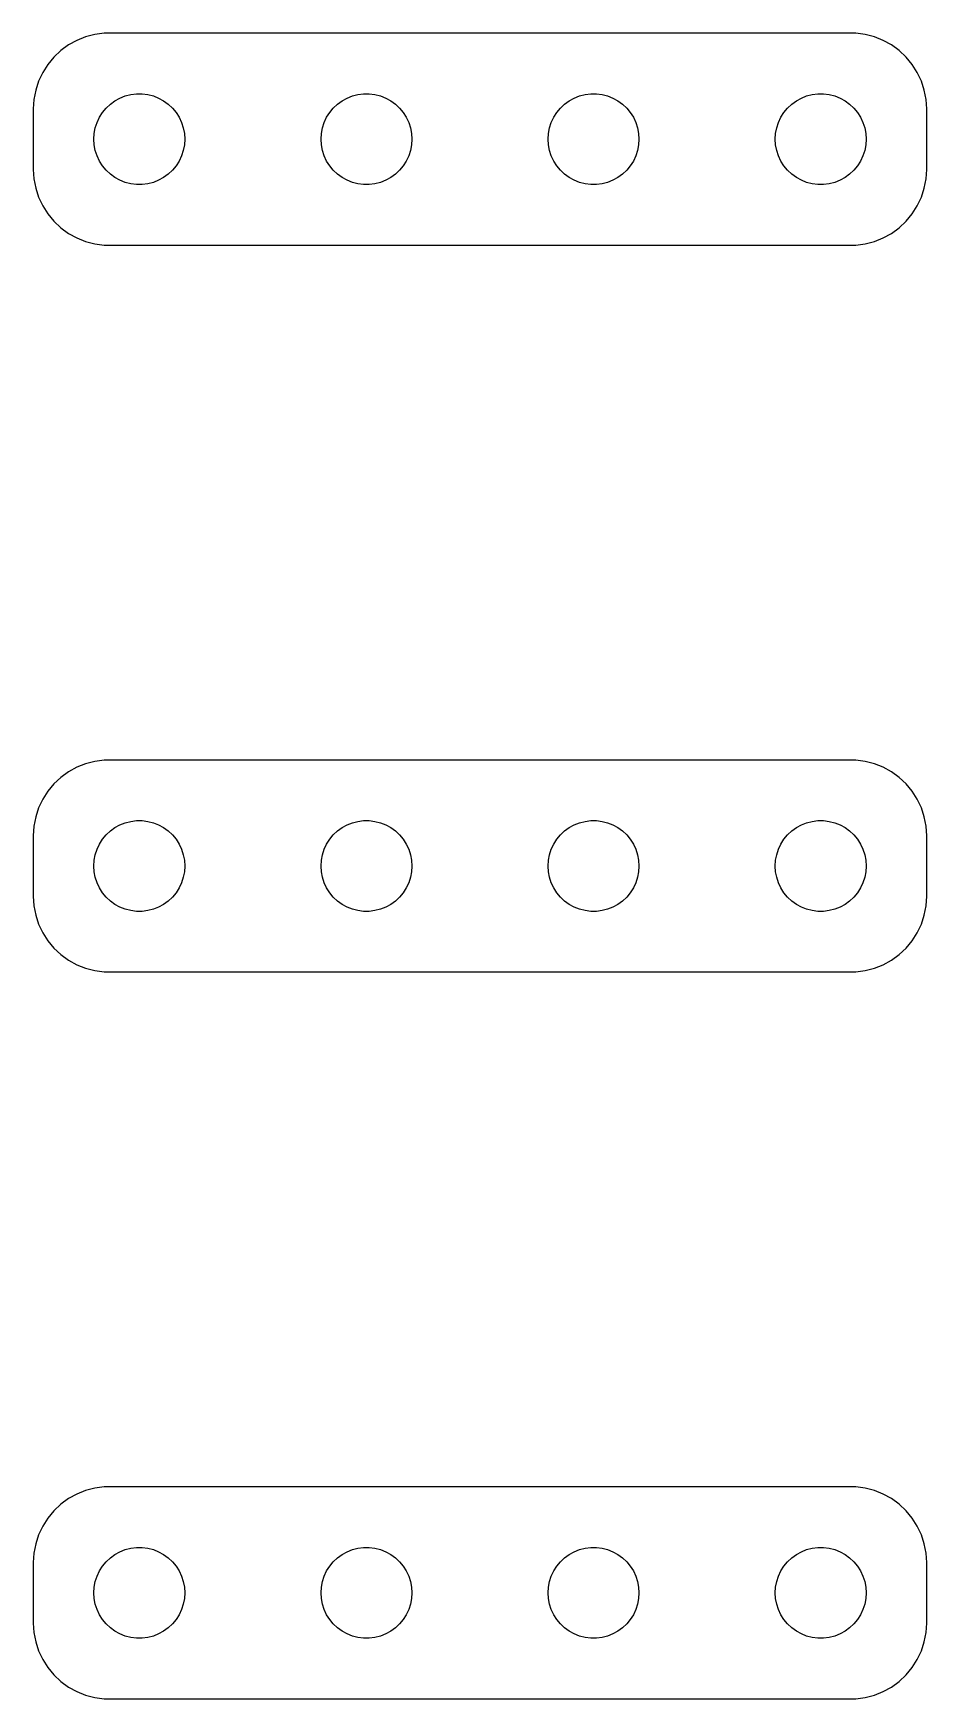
# Model space of a CAD drawing. Header units: metres. Extents: x -14.8 to 14.8, y 44.5 to 99.5.
import ezdxf

# ---------------------------------------------------------------- set-up
doc = ezdxf.new("R2010")
doc.units = ezdxf.units.M

msp = doc.modelspace()

# ---------------------------------------------------------------- linework, layer by layer
for p, q in [((-13.5896, 99.1108), (-13.8436, 98.9263)), ((-13.3144, 99.2621), (-13.5896, 99.1108)), ((-13.0225, 99.3776), (-13.3144, 99.2621)), ((-12.7184, 99.4557), (-13.0225, 99.3776)), ((-12.407, 99.4951), (-12.7184, 99.4557)), ((12.407, 99.4951), (-12.407, 99.4951)), ((12.7184, 99.4557), (12.407, 99.4951)), ((13.0225, 99.3776), (12.7184, 99.4557)), ((13.3144, 99.2621), (13.0225, 99.3776)), ((13.5896, 99.1108), (13.3144, 99.2621)), ((13.8436, 98.9263), (13.5896, 99.1108)), ((-14.2725, 98.4695), (-14.4408, 98.2044)), ((-14.0724, 98.7114), (-14.2725, 98.4695)), ((-13.8436, 98.9263), (-14.0724, 98.7114)), ((14.0724, 98.7114), (13.8436, 98.9263)), ((14.2725, 98.4695), (14.0724, 98.7114)), ((14.4408, 98.2044), (14.2725, 98.4695)), ((-14.5744, 97.9203), (-14.6714, 97.6217)), ((-14.4408, 98.2044), (-14.5744, 97.9203)), ((14.5744, 97.9203), (14.4408, 98.2044)), ((14.6714, 97.6217), (14.5744, 97.9203)), ((-14.6714, 97.6217), (-14.7303, 97.3133)), ((-12.0537, 97.2665), (-11.8887, 97.3572)), ((-11.8887, 97.3572), (-11.7135, 97.4266)), ((-11.7135, 97.4266), (-11.5311, 97.4734)), ((-11.5311, 97.4734), (-11.3442, 97.497)), ((-11.3442, 97.497), (-11.1558, 97.497)), ((-11.1558, 97.497), (-10.9689, 97.4734)), ((-10.9689, 97.4734), (-10.7865, 97.4266)), ((-10.7865, 97.4266), (-10.6113, 97.3572)), ((-10.6113, 97.3572), (-10.4463, 97.2665)), ((-4.55373, 97.2665), (-4.38866, 97.3572)), ((-4.38866, 97.3572), (-4.21352, 97.4266)), ((-4.21352, 97.4266), (-4.03107, 97.4734)), ((-4.03107, 97.4734), (-3.84418, 97.497)), ((-3.84418, 97.497), (-3.65581, 97.497)), ((-3.65581, 97.497), (-3.46892, 97.4734)), ((-3.46892, 97.4734), (-3.28647, 97.4266)), ((-3.28647, 97.4266), (-3.11133, 97.3572)), ((-3.11133, 97.3572), (-2.94626, 97.2665)), ((2.94626, 97.2665), (3.11133, 97.3572)), ((3.11133, 97.3572), (3.28647, 97.4266)), ((3.28647, 97.4266), (3.46892, 97.4734)), ((3.46892, 97.4734), (3.65581, 97.497)), ((3.65581, 97.497), (3.84418, 97.497)), ((3.84418, 97.497), (4.03107, 97.4734)), ((4.03107, 97.4734), (4.21352, 97.4266)), ((4.21352, 97.4266), (4.38866, 97.3572)), ((4.38866, 97.3572), (4.55373, 97.2665)), ((10.4463, 97.2665), (10.6113, 97.3572)), ((10.6113, 97.3572), (10.7865, 97.4266)), ((10.7865, 97.4266), (10.9689, 97.4734)), ((10.9689, 97.4734), (11.1558, 97.497)), ((11.1558, 97.497), (11.3442, 97.497)), ((11.3442, 97.497), (11.5311, 97.4734)), ((11.5311, 97.4734), (11.7135, 97.4266)), ((11.7135, 97.4266), (11.8887, 97.3572)), ((11.8887, 97.3572), (12.0537, 97.2665)), ((14.7303, 97.3133), (14.6714, 97.6217)), ((-14.7303, 97.3133), (-14.75, 97)), ((-14.75, 97), (-14.75, 95)), ((-12.5645, 96.7226), (-12.4635, 96.8817)), ((-12.4635, 96.8817), (-12.3434, 97.0268)), ((-12.3434, 97.0268), (-12.2061, 97.1558)), ((-12.2061, 97.1558), (-12.0537, 97.2665)), ((-10.4463, 97.2665), (-10.2939, 97.1558)), ((-10.2939, 97.1558), (-10.1565, 97.0268)), ((-10.1565, 97.0268), (-10.0365, 96.8817)), ((-10.0365, 96.8817), (-9.93553, 96.7226)), ((-5.06445, 96.7226), (-4.96352, 96.8817)), ((-4.96352, 96.8817), (-4.84344, 97.0268)), ((-4.84344, 97.0268), (-4.70613, 97.1558)), ((-4.70613, 97.1558), (-4.55373, 97.2665)), ((-2.94626, 97.2665), (-2.79385, 97.1558)), ((-2.79385, 97.1558), (-2.65654, 97.0268)), ((-2.65654, 97.0268), (-2.53647, 96.8817)), ((-2.53647, 96.8817), (-2.43553, 96.7226)), ((2.43553, 96.7226), (2.53647, 96.8817)), ((2.53647, 96.8817), (2.65654, 97.0268)), ((2.65654, 97.0268), (2.79385, 97.1558)), ((2.79385, 97.1558), (2.94626, 97.2665)), ((4.55373, 97.2665), (4.70613, 97.1558)), ((4.70613, 97.1558), (4.84344, 97.0268)), ((4.84344, 97.0268), (4.96352, 96.8817)), ((4.96352, 96.8817), (5.06445, 96.7226)), ((9.93553, 96.7226), (10.0365, 96.8817)), ((10.0365, 96.8817), (10.1565, 97.0268)), ((10.1565, 97.0268), (10.2939, 97.1558)), ((10.2939, 97.1558), (10.4463, 97.2665)), ((12.0537, 97.2665), (12.2061, 97.1558)), ((12.2061, 97.1558), (12.3434, 97.0268)), ((12.3434, 97.0268), (12.4635, 96.8817)), ((12.4635, 96.8817), (12.5645, 96.7226)), ((14.75, 97), (14.7303, 97.3133)), ((14.75, 95), (14.75, 97)), ((-12.7382, 96.188), (-12.7029, 96.373)), ((-12.7029, 96.373), (-12.6447, 96.5522)), ((-12.6447, 96.5522), (-12.5645, 96.7226)), ((-9.93553, 96.7226), (-9.85533, 96.5522)), ((-9.85533, 96.5522), (-9.79712, 96.373)), ((-9.79712, 96.373), (-9.76183, 96.188)), ((-5.23816, 96.188), (-5.20287, 96.373)), ((-5.20287, 96.373), (-5.14465, 96.5522)), ((-5.14465, 96.5522), (-5.06445, 96.7226)), ((-2.43553, 96.7226), (-2.35533, 96.5522)), ((-2.35533, 96.5522), (-2.29712, 96.373)), ((-2.29712, 96.373), (-2.26183, 96.188)), ((2.26183, 96.188), (2.29712, 96.373)), ((2.29712, 96.373), (2.35533, 96.5522)), ((2.35533, 96.5522), (2.43553, 96.7226)), ((5.06445, 96.7226), (5.14465, 96.5522)), ((5.14465, 96.5522), (5.20287, 96.373)), ((5.20287, 96.373), (5.23816, 96.188)), ((9.76183, 96.188), (9.79712, 96.373)), ((9.79712, 96.373), (9.85533, 96.5522)), ((9.85533, 96.5522), (9.93553, 96.7226)), ((12.5645, 96.7226), (12.6447, 96.5522)), ((12.6447, 96.5522), (12.7029, 96.373)), ((12.7029, 96.373), (12.7382, 96.188)), ((-12.75, 96), (-12.7382, 96.188)), ((-12.7382, 95.812), (-12.75, 96)), ((-12.7029, 95.627), (-12.7382, 95.812)), ((-9.76183, 95.812), (-9.79712, 95.627)), ((-9.76183, 96.188), (-9.75, 96)), ((-9.75, 96), (-9.76183, 95.812)), ((-5.25, 96), (-5.23816, 96.188)), ((-5.23816, 95.812), (-5.25, 96)), ((-5.20287, 95.627), (-5.23816, 95.812)), ((-2.26183, 95.812), (-2.29712, 95.627)), ((-2.26183, 96.188), (-2.25, 96)), ((-2.25, 96), (-2.26183, 95.812)), ((2.25, 96), (2.26183, 96.188)), ((2.26183, 95.812), (2.25, 96)), ((2.29712, 95.627), (2.26183, 95.812)), ((5.23816, 95.812), (5.20287, 95.627)), ((5.23816, 96.188), (5.25, 96)), ((5.25, 96), (5.23816, 95.812)), ((9.75, 96), (9.76183, 96.188)), ((9.76183, 95.812), (9.75, 96)), ((9.79712, 95.627), (9.76183, 95.812)), ((12.7382, 95.812), (12.7029, 95.627)), ((12.7382, 96.188), (12.75, 96)), ((12.75, 96), (12.7382, 95.812)), ((-12.6447, 95.4478), (-12.7029, 95.627)), ((-12.5645, 95.2774), (-12.6447, 95.4478)), ((-12.4635, 95.1183), (-12.5645, 95.2774)), ((-9.93553, 95.2774), (-10.0365, 95.1183)), ((-9.85533, 95.4478), (-9.93553, 95.2774)), ((-9.79712, 95.627), (-9.85533, 95.4478)), ((-5.14465, 95.4478), (-5.20287, 95.627)), ((-5.06445, 95.2774), (-5.14465, 95.4478)), ((-4.96352, 95.1183), (-5.06445, 95.2774)), ((-2.43553, 95.2774), (-2.53647, 95.1183)), ((-2.35533, 95.4478), (-2.43553, 95.2774)), ((-2.29712, 95.627), (-2.35533, 95.4478)), ((2.35533, 95.4478), (2.29712, 95.627)), ((2.43553, 95.2774), (2.35533, 95.4478)), ((2.53647, 95.1183), (2.43553, 95.2774)), ((5.06445, 95.2774), (4.96352, 95.1183)), ((5.14465, 95.4478), (5.06445, 95.2774)), ((5.20287, 95.627), (5.14465, 95.4478)), ((9.85533, 95.4478), (9.79712, 95.627)), ((9.93553, 95.2774), (9.85533, 95.4478)), ((10.0365, 95.1183), (9.93553, 95.2774)), ((12.5645, 95.2774), (12.4635, 95.1183)), ((12.6447, 95.4478), (12.5645, 95.2774)), ((12.7029, 95.627), (12.6447, 95.4478)), ((-14.75, 95), (-14.7303, 94.6867)), ((-14.7303, 94.6867), (-14.6714, 94.3783)), ((-12.3434, 94.9732), (-12.4635, 95.1183)), ((-12.2061, 94.8442), (-12.3434, 94.9732)), ((-12.0537, 94.7335), (-12.2061, 94.8442)), ((-11.8887, 94.6428), (-12.0537, 94.7335)), ((-11.7135, 94.5734), (-11.8887, 94.6428)), ((-10.6113, 94.6428), (-10.7865, 94.5734)), ((-10.4463, 94.7335), (-10.6113, 94.6428)), ((-10.2939, 94.8442), (-10.4463, 94.7335)), ((-10.1565, 94.9732), (-10.2939, 94.8442)), ((-10.0365, 95.1183), (-10.1565, 94.9732)), ((-4.84344, 94.9732), (-4.96352, 95.1183)), ((-4.70613, 94.8442), (-4.84344, 94.9732)), ((-4.55373, 94.7335), (-4.70613, 94.8442)), ((-4.38866, 94.6428), (-4.55373, 94.7335)), ((-4.21352, 94.5734), (-4.38866, 94.6428)), ((-3.11133, 94.6428), (-3.28647, 94.5734)), ((-2.94626, 94.7335), (-3.11133, 94.6428)), ((-2.79385, 94.8442), (-2.94626, 94.7335)), ((-2.65654, 94.9732), (-2.79385, 94.8442)), ((-2.53647, 95.1183), (-2.65654, 94.9732)), ((2.65654, 94.9732), (2.53647, 95.1183)), ((2.79385, 94.8442), (2.65654, 94.9732)), ((2.94626, 94.7335), (2.79385, 94.8442)), ((3.11133, 94.6428), (2.94626, 94.7335)), ((3.28647, 94.5734), (3.11133, 94.6428)), ((4.38866, 94.6428), (4.21352, 94.5734)), ((4.55373, 94.7335), (4.38866, 94.6428)), ((4.70613, 94.8442), (4.55373, 94.7335)), ((4.84344, 94.9732), (4.70613, 94.8442)), ((4.96352, 95.1183), (4.84344, 94.9732)), ((10.1565, 94.9732), (10.0365, 95.1183)), ((10.2939, 94.8442), (10.1565, 94.9732)), ((10.4463, 94.7335), (10.2939, 94.8442)), ((10.6113, 94.6428), (10.4463, 94.7335)), ((10.7865, 94.5734), (10.6113, 94.6428)), ((11.8887, 94.6428), (11.7135, 94.5734)), ((12.0537, 94.7335), (11.8887, 94.6428)), ((12.2061, 94.8442), (12.0537, 94.7335)), ((12.3434, 94.9732), (12.2061, 94.8442)), ((12.4635, 95.1183), (12.3434, 94.9732)), ((14.6714, 94.3783), (14.7303, 94.6867)), ((14.7303, 94.6867), (14.75, 95)), ((-14.6714, 94.3783), (-14.5744, 94.0797)), ((-14.5744, 94.0797), (-14.4408, 93.7956)), ((-11.5311, 94.5266), (-11.7135, 94.5734)), ((-11.3442, 94.503), (-11.5311, 94.5266)), ((-11.1558, 94.503), (-11.3442, 94.503)), ((-10.9689, 94.5266), (-11.1558, 94.503)), ((-10.7865, 94.5734), (-10.9689, 94.5266)), ((-4.03107, 94.5266), (-4.21352, 94.5734)), ((-3.84418, 94.503), (-4.03107, 94.5266)), ((-3.65581, 94.503), (-3.84418, 94.503)), ((-3.46892, 94.5266), (-3.65581, 94.503)), ((-3.28647, 94.5734), (-3.46892, 94.5266)), ((3.46892, 94.5266), (3.28647, 94.5734)), ((3.65581, 94.503), (3.46892, 94.5266)), ((3.84418, 94.503), (3.65581, 94.503)), ((4.03107, 94.5266), (3.84418, 94.503)), ((4.21352, 94.5734), (4.03107, 94.5266)), ((10.9689, 94.5266), (10.7865, 94.5734)), ((11.1558, 94.503), (10.9689, 94.5266)), ((11.3442, 94.503), (11.1558, 94.503)), ((11.5311, 94.5266), (11.3442, 94.503)), ((11.7135, 94.5734), (11.5311, 94.5266)), ((14.4408, 93.7956), (14.5744, 94.0797)), ((14.5744, 94.0797), (14.6714, 94.3783)), ((-14.4408, 93.7956), (-14.2725, 93.5305)), ((-14.2725, 93.5305), (-14.0724, 93.2886)), ((14.0724, 93.2886), (14.2725, 93.5305)), ((14.2725, 93.5305), (14.4408, 93.7956)), ((-14.0724, 93.2886), (-13.8436, 93.0737)), ((-13.8436, 93.0737), (-13.5896, 92.8892)), ((13.5896, 92.8892), (13.8436, 93.0737)), ((13.8436, 93.0737), (14.0724, 93.2886)), ((-13.5896, 92.8892), (-13.3144, 92.7379)), ((-13.3144, 92.7379), (-13.0225, 92.6224)), ((-13.0225, 92.6224), (-12.7184, 92.5443)), ((-12.7184, 92.5443), (-12.407, 92.5049)), ((-12.407, 92.5049), (12.407, 92.5049)), ((12.407, 92.5049), (12.7184, 92.5443)), ((12.7184, 92.5443), (13.0225, 92.6224)), ((13.0225, 92.6224), (13.3144, 92.7379)), ((13.3144, 92.7379), (13.5896, 92.8892)), ((-13.0225, 75.3776), (-13.3144, 75.2621)), ((-12.7184, 75.4557), (-13.0225, 75.3776)), ((-12.407, 75.4951), (-12.7184, 75.4557)), ((12.407, 75.4951), (-12.407, 75.4951)), ((12.7184, 75.4557), (12.407, 75.4951)), ((13.0225, 75.3776), (12.7184, 75.4557)), ((13.3144, 75.2621), (13.0225, 75.3776)), ((-13.8436, 74.9263), (-14.0724, 74.7114)), ((-13.5896, 75.1108), (-13.8436, 74.9263)), ((-13.3144, 75.2621), (-13.5896, 75.1108)), ((13.5896, 75.1108), (13.3144, 75.2621)), ((13.8436, 74.9263), (13.5896, 75.1108)), ((14.0724, 74.7114), (13.8436, 74.9263)), ((-14.2725, 74.4695), (-14.4408, 74.2044)), ((-14.0724, 74.7114), (-14.2725, 74.4695)), ((14.2725, 74.4695), (14.0724, 74.7114)), ((14.4408, 74.2044), (14.2725, 74.4695)), ((-14.5744, 73.9203), (-14.6714, 73.6217)), ((-14.4408, 74.2044), (-14.5744, 73.9203)), ((14.5744, 73.9203), (14.4408, 74.2044)), ((14.6714, 73.6217), (14.5744, 73.9203)), ((-14.7303, 73.3133), (-14.75, 73)), ((-14.6714, 73.6217), (-14.7303, 73.3133)), ((-12.3434, 73.0268), (-12.2061, 73.1558)), ((-12.2061, 73.1558), (-12.0537, 73.2665)), ((-12.0537, 73.2665), (-11.8887, 73.3572)), ((-11.8887, 73.3572), (-11.7135, 73.4266)), ((-11.7135, 73.4266), (-11.5311, 73.4734)), ((-11.5311, 73.4734), (-11.3442, 73.497)), ((-11.3442, 73.497), (-11.1558, 73.497)), ((-11.1558, 73.497), (-10.9689, 73.4734)), ((-10.9689, 73.4734), (-10.7865, 73.4266)), ((-10.7865, 73.4266), (-10.6113, 73.3572)), ((-10.6113, 73.3572), (-10.4463, 73.2665)), ((-10.4463, 73.2665), (-10.2939, 73.1558)), ((-10.2939, 73.1558), (-10.1565, 73.0268)), ((-4.84344, 73.0268), (-4.70613, 73.1558)), ((-4.70613, 73.1558), (-4.55373, 73.2665)), ((-4.55373, 73.2665), (-4.38866, 73.3572)), ((-4.38866, 73.3572), (-4.21352, 73.4266)), ((-4.21352, 73.4266), (-4.03107, 73.4734)), ((-4.03107, 73.4734), (-3.84418, 73.497)), ((-3.84418, 73.497), (-3.65581, 73.497)), ((-3.65581, 73.497), (-3.46892, 73.4734)), ((-3.46892, 73.4734), (-3.28647, 73.4266)), ((-3.28647, 73.4266), (-3.11133, 73.3572)), ((-3.11133, 73.3572), (-2.94626, 73.2665)), ((-2.94626, 73.2665), (-2.79385, 73.1558)), ((-2.79385, 73.1558), (-2.65654, 73.0268)), ((2.65654, 73.0268), (2.79385, 73.1558)), ((2.79385, 73.1558), (2.94626, 73.2665)), ((2.94626, 73.2665), (3.11133, 73.3572)), ((3.11133, 73.3572), (3.28647, 73.4266)), ((3.28647, 73.4266), (3.46892, 73.4734)), ((3.46892, 73.4734), (3.65581, 73.497)), ((3.65581, 73.497), (3.84418, 73.497)), ((3.84418, 73.497), (4.03107, 73.4734)), ((4.03107, 73.4734), (4.21352, 73.4266)), ((4.21352, 73.4266), (4.38866, 73.3572)), ((4.38866, 73.3572), (4.55373, 73.2665)), ((4.55373, 73.2665), (4.70613, 73.1558)), ((4.70613, 73.1558), (4.84344, 73.0268)), ((10.1565, 73.0268), (10.2939, 73.1558)), ((10.2939, 73.1558), (10.4463, 73.2665)), ((10.4463, 73.2665), (10.6113, 73.3572)), ((10.6113, 73.3572), (10.7865, 73.4266)), ((10.7865, 73.4266), (10.9689, 73.4734)), ((10.9689, 73.4734), (11.1558, 73.497)), ((11.1558, 73.497), (11.3442, 73.497)), ((11.3442, 73.497), (11.5311, 73.4734)), ((11.5311, 73.4734), (11.7135, 73.4266)), ((11.7135, 73.4266), (11.8887, 73.3572)), ((11.8887, 73.3572), (12.0537, 73.2665)), ((12.0537, 73.2665), (12.2061, 73.1558)), ((12.2061, 73.1558), (12.3434, 73.0268)), ((14.7303, 73.3133), (14.6714, 73.6217)), ((14.75, 73), (14.7303, 73.3133)), ((-14.75, 73), (-14.75, 71)), ((-12.6447, 72.5522), (-12.5645, 72.7226)), ((-12.5645, 72.7226), (-12.4635, 72.8817)), ((-12.4635, 72.8817), (-12.3434, 73.0268)), ((-10.1565, 73.0268), (-10.0365, 72.8817)), ((-10.0365, 72.8817), (-9.93553, 72.7226)), ((-9.93553, 72.7226), (-9.85533, 72.5522)), ((-5.14465, 72.5522), (-5.06445, 72.7226)), ((-5.06445, 72.7226), (-4.96352, 72.8817)), ((-4.96352, 72.8817), (-4.84344, 73.0268)), ((-2.65654, 73.0268), (-2.53647, 72.8817)), ((-2.53647, 72.8817), (-2.43553, 72.7226)), ((-2.43553, 72.7226), (-2.35533, 72.5522)), ((2.35533, 72.5522), (2.43553, 72.7226)), ((2.43553, 72.7226), (2.53647, 72.8817)), ((2.53647, 72.8817), (2.65654, 73.0268)), ((4.84344, 73.0268), (4.96352, 72.8817)), ((4.96352, 72.8817), (5.06445, 72.7226)), ((5.06445, 72.7226), (5.14465, 72.5522)), ((9.85533, 72.5522), (9.93553, 72.7226)), ((9.93553, 72.7226), (10.0365, 72.8817)), ((10.0365, 72.8817), (10.1565, 73.0268)), ((12.3434, 73.0268), (12.4635, 72.8817)), ((12.4635, 72.8817), (12.5645, 72.7226)), ((12.5645, 72.7226), (12.6447, 72.5522)), ((14.75, 71), (14.75, 73)), ((-12.75, 72), (-12.7382, 72.188)), ((-12.7382, 72.188), (-12.7029, 72.373)), ((-12.7029, 72.373), (-12.6447, 72.5522)), ((-9.85533, 72.5522), (-9.79712, 72.373)), ((-9.79712, 72.373), (-9.76183, 72.188)), ((-9.76183, 72.188), (-9.75, 72)), ((-5.25, 72), (-5.23816, 72.188)), ((-5.23816, 72.188), (-5.20287, 72.373)), ((-5.20287, 72.373), (-5.14465, 72.5522)), ((-2.35533, 72.5522), (-2.29712, 72.373)), ((-2.29712, 72.373), (-2.26183, 72.188)), ((-2.26183, 72.188), (-2.25, 72)), ((2.25, 72), (2.26183, 72.188)), ((2.26183, 72.188), (2.29712, 72.373)), ((2.29712, 72.373), (2.35533, 72.5522)), ((5.14465, 72.5522), (5.20287, 72.373)), ((5.20287, 72.373), (5.23816, 72.188)), ((5.23816, 72.188), (5.25, 72)), ((9.75, 72), (9.76183, 72.188)), ((9.76183, 72.188), (9.79712, 72.373)), ((9.79712, 72.373), (9.85533, 72.5522)), ((12.6447, 72.5522), (12.7029, 72.373)), ((12.7029, 72.373), (12.7382, 72.188)), ((12.7382, 72.188), (12.75, 72)), ((-12.7382, 71.812), (-12.75, 72)), ((-12.7029, 71.627), (-12.7382, 71.812)), ((-12.6447, 71.4478), (-12.7029, 71.627)), ((-9.79712, 71.627), (-9.85533, 71.4478)), ((-9.76183, 71.812), (-9.79712, 71.627)), ((-9.75, 72), (-9.76183, 71.812)), ((-5.23816, 71.812), (-5.25, 72)), ((-5.20287, 71.627), (-5.23816, 71.812)), ((-5.14465, 71.4478), (-5.20287, 71.627)), ((-2.29712, 71.627), (-2.35533, 71.4478)), ((-2.26183, 71.812), (-2.29712, 71.627)), ((-2.25, 72), (-2.26183, 71.812)), ((2.26183, 71.812), (2.25, 72)), ((2.29712, 71.627), (2.26183, 71.812)), ((2.35533, 71.4478), (2.29712, 71.627)), ((5.20287, 71.627), (5.14465, 71.4478)), ((5.23816, 71.812), (5.20287, 71.627)), ((5.25, 72), (5.23816, 71.812)), ((9.76183, 71.812), (9.75, 72)), ((9.79712, 71.627), (9.76183, 71.812)), ((9.85533, 71.4478), (9.79712, 71.627)), ((12.7029, 71.627), (12.6447, 71.4478)), ((12.7382, 71.812), (12.7029, 71.627)), ((12.75, 72), (12.7382, 71.812)), ((-14.75, 71), (-14.7303, 70.6867)), ((-12.5645, 71.2774), (-12.6447, 71.4478)), ((-12.4635, 71.1183), (-12.5645, 71.2774)), ((-12.3434, 70.9732), (-12.4635, 71.1183)), ((-12.2061, 70.8442), (-12.3434, 70.9732)), ((-10.1565, 70.9732), (-10.2939, 70.8442)), ((-10.0365, 71.1183), (-10.1565, 70.9732)), ((-9.93553, 71.2774), (-10.0365, 71.1183)), ((-9.85533, 71.4478), (-9.93553, 71.2774)), ((-5.06445, 71.2774), (-5.14465, 71.4478)), ((-4.96352, 71.1183), (-5.06445, 71.2774)), ((-4.84344, 70.9732), (-4.96352, 71.1183)), ((-4.70613, 70.8442), (-4.84344, 70.9732)), ((-2.65654, 70.9732), (-2.79385, 70.8442)), ((-2.53647, 71.1183), (-2.65654, 70.9732)), ((-2.43553, 71.2774), (-2.53647, 71.1183)), ((-2.35533, 71.4478), (-2.43553, 71.2774)), ((2.43553, 71.2774), (2.35533, 71.4478)), ((2.53647, 71.1183), (2.43553, 71.2774)), ((2.65654, 70.9732), (2.53647, 71.1183)), ((2.79385, 70.8442), (2.65654, 70.9732)), ((4.84344, 70.9732), (4.70613, 70.8442)), ((4.96352, 71.1183), (4.84344, 70.9732)), ((5.06445, 71.2774), (4.96352, 71.1183)), ((5.14465, 71.4478), (5.06445, 71.2774)), ((9.93553, 71.2774), (9.85533, 71.4478)), ((10.0365, 71.1183), (9.93553, 71.2774)), ((10.1565, 70.9732), (10.0365, 71.1183)), ((10.2939, 70.8442), (10.1565, 70.9732)), ((12.3434, 70.9732), (12.2061, 70.8442)), ((12.4635, 71.1183), (12.3434, 70.9732)), ((12.5645, 71.2774), (12.4635, 71.1183)), ((12.6447, 71.4478), (12.5645, 71.2774)), ((14.7303, 70.6867), (14.75, 71)), ((-14.7303, 70.6867), (-14.6714, 70.3783)), ((-12.0537, 70.7335), (-12.2061, 70.8442)), ((-11.8887, 70.6428), (-12.0537, 70.7335)), ((-11.7135, 70.5734), (-11.8887, 70.6428)), ((-11.5311, 70.5266), (-11.7135, 70.5734)), ((-11.3442, 70.503), (-11.5311, 70.5266)), ((-11.1558, 70.503), (-11.3442, 70.503)), ((-10.9689, 70.5266), (-11.1558, 70.503)), ((-10.7865, 70.5734), (-10.9689, 70.5266)), ((-10.6113, 70.6428), (-10.7865, 70.5734)), ((-10.4463, 70.7335), (-10.6113, 70.6428)), ((-10.2939, 70.8442), (-10.4463, 70.7335)), ((-4.55373, 70.7335), (-4.70613, 70.8442)), ((-4.38866, 70.6428), (-4.55373, 70.7335)), ((-4.21352, 70.5734), (-4.38866, 70.6428)), ((-4.03107, 70.5266), (-4.21352, 70.5734)), ((-3.84418, 70.503), (-4.03107, 70.5266)), ((-3.65581, 70.503), (-3.84418, 70.503)), ((-3.46892, 70.5266), (-3.65581, 70.503)), ((-3.28647, 70.5734), (-3.46892, 70.5266)), ((-3.11133, 70.6428), (-3.28647, 70.5734)), ((-2.94626, 70.7335), (-3.11133, 70.6428)), ((-2.79385, 70.8442), (-2.94626, 70.7335)), ((2.94626, 70.7335), (2.79385, 70.8442)), ((3.11133, 70.6428), (2.94626, 70.7335)), ((3.28647, 70.5734), (3.11133, 70.6428)), ((3.46892, 70.5266), (3.28647, 70.5734)), ((3.65581, 70.503), (3.46892, 70.5266)), ((3.84418, 70.503), (3.65581, 70.503)), ((4.03107, 70.5266), (3.84418, 70.503)), ((4.21352, 70.5734), (4.03107, 70.5266)), ((4.38866, 70.6428), (4.21352, 70.5734)), ((4.55373, 70.7335), (4.38866, 70.6428)), ((4.70613, 70.8442), (4.55373, 70.7335)), ((10.4463, 70.7335), (10.2939, 70.8442)), ((10.6113, 70.6428), (10.4463, 70.7335)), ((10.7865, 70.5734), (10.6113, 70.6428)), ((10.9689, 70.5266), (10.7865, 70.5734)), ((11.1558, 70.503), (10.9689, 70.5266)), ((11.3442, 70.503), (11.1558, 70.503)), ((11.5311, 70.5266), (11.3442, 70.503)), ((11.7135, 70.5734), (11.5311, 70.5266)), ((11.8887, 70.6428), (11.7135, 70.5734)), ((12.0537, 70.7335), (11.8887, 70.6428)), ((12.2061, 70.8442), (12.0537, 70.7335)), ((14.6714, 70.3783), (14.7303, 70.6867)), ((-14.6714, 70.3783), (-14.5744, 70.0797)), ((-14.5744, 70.0797), (-14.4408, 69.7956)), ((14.4408, 69.7956), (14.5744, 70.0797)), ((14.5744, 70.0797), (14.6714, 70.3783)), ((-14.4408, 69.7956), (-14.2725, 69.5305)), ((-14.2725, 69.5305), (-14.0724, 69.2886)), ((-14.0724, 69.2886), (-13.8436, 69.0737)), ((13.8436, 69.0737), (14.0724, 69.2886)), ((14.0724, 69.2886), (14.2725, 69.5305)), ((14.2725, 69.5305), (14.4408, 69.7956)), ((-13.8436, 69.0737), (-13.5896, 68.8892)), ((-13.5896, 68.8892), (-13.3144, 68.7379)), ((-13.3144, 68.7379), (-13.0225, 68.6224)), ((13.0225, 68.6224), (13.3144, 68.7379)), ((13.3144, 68.7379), (13.5896, 68.8892)), ((13.5896, 68.8892), (13.8436, 69.0737)), ((-13.0225, 68.6224), (-12.7184, 68.5443)), ((-12.7184, 68.5443), (-12.407, 68.5049)), ((-12.407, 68.5049), (12.407, 68.5049)), ((12.407, 68.5049), (12.7184, 68.5443)), ((12.7184, 68.5443), (13.0225, 68.6224)), ((-13.3144, 51.2621), (-13.5896, 51.1108)), ((-13.0225, 51.3776), (-13.3144, 51.2621)), ((-12.7184, 51.4557), (-13.0225, 51.3776)), ((-12.407, 51.4951), (-12.7184, 51.4557)), ((12.407, 51.4951), (-12.407, 51.4951)), ((12.7184, 51.4557), (12.407, 51.4951)), ((13.0225, 51.3776), (12.7184, 51.4557)), ((13.3144, 51.2621), (13.0225, 51.3776)), ((13.5896, 51.1108), (13.3144, 51.2621)), ((-14.0724, 50.7114), (-14.2725, 50.4695)), ((-13.8436, 50.9263), (-14.0724, 50.7114)), ((-13.5896, 51.1108), (-13.8436, 50.9263)), ((13.8436, 50.9263), (13.5896, 51.1108)), ((14.0724, 50.7114), (13.8436, 50.9263)), ((14.2725, 50.4695), (14.0724, 50.7114)), ((-14.4408, 50.2044), (-14.5744, 49.9203)), ((-14.2725, 50.4695), (-14.4408, 50.2044)), ((14.4408, 50.2044), (14.2725, 50.4695)), ((14.5744, 49.9203), (14.4408, 50.2044)), ((-14.6714, 49.6217), (-14.7303, 49.3133)), ((-14.5744, 49.9203), (-14.6714, 49.6217)), ((-11.5311, 49.4734), (-11.3442, 49.497)), ((-11.3442, 49.497), (-11.1558, 49.497)), ((-11.1558, 49.497), (-10.9689, 49.4734)), ((-4.03107, 49.4734), (-3.84418, 49.497)), ((-3.84418, 49.497), (-3.65581, 49.497)), ((-3.65581, 49.497), (-3.46892, 49.4734)), ((3.46892, 49.4734), (3.65581, 49.497)), ((3.65581, 49.497), (3.84418, 49.497)), ((3.84418, 49.497), (4.03107, 49.4734)), ((10.9689, 49.4734), (11.1558, 49.497)), ((11.1558, 49.497), (11.3442, 49.497)), ((11.3442, 49.497), (11.5311, 49.4734)), ((14.6714, 49.6217), (14.5744, 49.9203)), ((14.7303, 49.3133), (14.6714, 49.6217)), ((-14.7303, 49.3133), (-14.75, 49)), ((-14.75, 49), (-14.75, 47)), ((-12.4635, 48.8817), (-12.3434, 49.0268)), ((-12.3434, 49.0268), (-12.2061, 49.1558)), ((-12.2061, 49.1558), (-12.0537, 49.2665)), ((-12.0537, 49.2665), (-11.8887, 49.3572)), ((-11.8887, 49.3572), (-11.7135, 49.4266)), ((-11.7135, 49.4266), (-11.5311, 49.4734)), ((-10.9689, 49.4734), (-10.7865, 49.4266)), ((-10.7865, 49.4266), (-10.6113, 49.3572)), ((-10.6113, 49.3572), (-10.4463, 49.2665)), ((-10.4463, 49.2665), (-10.2939, 49.1558)), ((-10.2939, 49.1558), (-10.1565, 49.0268)), ((-10.1565, 49.0268), (-10.0365, 48.8817)), ((-4.96352, 48.8817), (-4.84344, 49.0268)), ((-4.84344, 49.0268), (-4.70613, 49.1558)), ((-4.70613, 49.1558), (-4.55373, 49.2665)), ((-4.55373, 49.2665), (-4.38866, 49.3572)), ((-4.38866, 49.3572), (-4.21352, 49.4266)), ((-4.21352, 49.4266), (-4.03107, 49.4734)), ((-3.46892, 49.4734), (-3.28647, 49.4266)), ((-3.28647, 49.4266), (-3.11133, 49.3572)), ((-3.11133, 49.3572), (-2.94626, 49.2665)), ((-2.94626, 49.2665), (-2.79385, 49.1558)), ((-2.79385, 49.1558), (-2.65654, 49.0268)), ((-2.65654, 49.0268), (-2.53647, 48.8817)), ((2.53647, 48.8817), (2.65654, 49.0268)), ((2.65654, 49.0268), (2.79385, 49.1558)), ((2.79385, 49.1558), (2.94626, 49.2665)), ((2.94626, 49.2665), (3.11133, 49.3572)), ((3.11133, 49.3572), (3.28647, 49.4266)), ((3.28647, 49.4266), (3.46892, 49.4734)), ((4.03107, 49.4734), (4.21352, 49.4266)), ((4.21352, 49.4266), (4.38866, 49.3572)), ((4.38866, 49.3572), (4.55373, 49.2665)), ((4.55373, 49.2665), (4.70613, 49.1558)), ((4.70613, 49.1558), (4.84344, 49.0268)), ((4.84344, 49.0268), (4.96352, 48.8817)), ((10.0365, 48.8817), (10.1565, 49.0268)), ((10.1565, 49.0268), (10.2939, 49.1558)), ((10.2939, 49.1558), (10.4463, 49.2665)), ((10.4463, 49.2665), (10.6113, 49.3572)), ((10.6113, 49.3572), (10.7865, 49.4266)), ((10.7865, 49.4266), (10.9689, 49.4734)), ((11.5311, 49.4734), (11.7135, 49.4266)), ((11.7135, 49.4266), (11.8887, 49.3572)), ((11.8887, 49.3572), (12.0537, 49.2665)), ((12.0537, 49.2665), (12.2061, 49.1558)), ((12.2061, 49.1558), (12.3434, 49.0268)), ((12.3434, 49.0268), (12.4635, 48.8817)), ((14.75, 49), (14.7303, 49.3133)), ((14.75, 47), (14.75, 49)), ((-12.7029, 48.373), (-12.6447, 48.5522)), ((-12.6447, 48.5522), (-12.5645, 48.7226)), ((-12.5645, 48.7226), (-12.4635, 48.8817)), ((-10.0365, 48.8817), (-9.93553, 48.7226)), ((-9.93553, 48.7226), (-9.85533, 48.5522)), ((-9.85533, 48.5522), (-9.79712, 48.373)), ((-5.20287, 48.373), (-5.14465, 48.5522)), ((-5.14465, 48.5522), (-5.06445, 48.7226)), ((-5.06445, 48.7226), (-4.96352, 48.8817)), ((-2.53647, 48.8817), (-2.43553, 48.7226)), ((-2.43553, 48.7226), (-2.35533, 48.5522)), ((-2.35533, 48.5522), (-2.29712, 48.373)), ((2.29712, 48.373), (2.35533, 48.5522)), ((2.35533, 48.5522), (2.43553, 48.7226)), ((2.43553, 48.7226), (2.53647, 48.8817)), ((4.96352, 48.8817), (5.06445, 48.7226)), ((5.06445, 48.7226), (5.14465, 48.5522)), ((5.14465, 48.5522), (5.20287, 48.373)), ((9.79712, 48.373), (9.85533, 48.5522)), ((9.85533, 48.5522), (9.93553, 48.7226)), ((9.93553, 48.7226), (10.0365, 48.8817)), ((12.4635, 48.8817), (12.5645, 48.7226)), ((12.5645, 48.7226), (12.6447, 48.5522)), ((12.6447, 48.5522), (12.7029, 48.373)), ((-12.75, 48), (-12.7382, 48.188)), ((-12.7382, 47.812), (-12.75, 48)), ((-12.7382, 48.188), (-12.7029, 48.373)), ((-9.79712, 48.373), (-9.76183, 48.188)), ((-9.76183, 48.188), (-9.75, 48)), ((-9.75, 48), (-9.76183, 47.812)), ((-5.25, 48), (-5.23816, 48.188)), ((-5.23816, 47.812), (-5.25, 48)), ((-5.23816, 48.188), (-5.20287, 48.373)), ((-2.29712, 48.373), (-2.26183, 48.188)), ((-2.26183, 48.188), (-2.25, 48)), ((-2.25, 48), (-2.26183, 47.812)), ((2.25, 48), (2.26183, 48.188)), ((2.26183, 47.812), (2.25, 48)), ((2.26183, 48.188), (2.29712, 48.373)), ((5.20287, 48.373), (5.23816, 48.188)), ((5.23816, 48.188), (5.25, 48)), ((5.25, 48), (5.23816, 47.812)), ((9.75, 48), (9.76183, 48.188)), ((9.76183, 47.812), (9.75, 48)), ((9.76183, 48.188), (9.79712, 48.373)), ((12.7029, 48.373), (12.7382, 48.188)), ((12.7382, 48.188), (12.75, 48)), ((12.75, 48), (12.7382, 47.812)), ((-12.7029, 47.627), (-12.7382, 47.812)), ((-12.6447, 47.4478), (-12.7029, 47.627)), ((-12.5645, 47.2774), (-12.6447, 47.4478)), ((-9.85533, 47.4478), (-9.93553, 47.2774)), ((-9.79712, 47.627), (-9.85533, 47.4478)), ((-9.76183, 47.812), (-9.79712, 47.627)), ((-5.20287, 47.627), (-5.23816, 47.812)), ((-5.14465, 47.4478), (-5.20287, 47.627)), ((-5.06445, 47.2774), (-5.14465, 47.4478)), ((-2.35533, 47.4478), (-2.43553, 47.2774)), ((-2.29712, 47.627), (-2.35533, 47.4478)), ((-2.26183, 47.812), (-2.29712, 47.627)), ((2.29712, 47.627), (2.26183, 47.812)), ((2.35533, 47.4478), (2.29712, 47.627)), ((2.43553, 47.2774), (2.35533, 47.4478)), ((5.14465, 47.4478), (5.06445, 47.2774)), ((5.20287, 47.627), (5.14465, 47.4478)), ((5.23816, 47.812), (5.20287, 47.627)), ((9.79712, 47.627), (9.76183, 47.812)), ((9.85533, 47.4478), (9.79712, 47.627)), ((9.93553, 47.2774), (9.85533, 47.4478)), ((12.6447, 47.4478), (12.5645, 47.2774)), ((12.7029, 47.627), (12.6447, 47.4478)), ((12.7382, 47.812), (12.7029, 47.627)), ((-14.75, 47), (-14.7303, 46.6867)), ((-12.4635, 47.1183), (-12.5645, 47.2774)), ((-12.3434, 46.9732), (-12.4635, 47.1183)), ((-12.2061, 46.8442), (-12.3434, 46.9732)), ((-12.0537, 46.7335), (-12.2061, 46.8442)), ((-10.2939, 46.8442), (-10.4463, 46.7335)), ((-10.1565, 46.9732), (-10.2939, 46.8442)), ((-10.0365, 47.1183), (-10.1565, 46.9732)), ((-9.93553, 47.2774), (-10.0365, 47.1183)), ((-4.96352, 47.1183), (-5.06445, 47.2774)), ((-4.84344, 46.9732), (-4.96352, 47.1183)), ((-4.70613, 46.8442), (-4.84344, 46.9732)), ((-4.55373, 46.7335), (-4.70613, 46.8442)), ((-2.79385, 46.8442), (-2.94626, 46.7335)), ((-2.65654, 46.9732), (-2.79385, 46.8442)), ((-2.53647, 47.1183), (-2.65654, 46.9732)), ((-2.43553, 47.2774), (-2.53647, 47.1183)), ((2.53647, 47.1183), (2.43553, 47.2774)), ((2.65654, 46.9732), (2.53647, 47.1183)), ((2.79385, 46.8442), (2.65654, 46.9732)), ((2.94626, 46.7335), (2.79385, 46.8442)), ((4.70613, 46.8442), (4.55373, 46.7335)), ((4.84344, 46.9732), (4.70613, 46.8442)), ((4.96352, 47.1183), (4.84344, 46.9732)), ((5.06445, 47.2774), (4.96352, 47.1183)), ((10.0365, 47.1183), (9.93553, 47.2774)), ((10.1565, 46.9732), (10.0365, 47.1183)), ((10.2939, 46.8442), (10.1565, 46.9732)), ((10.4463, 46.7335), (10.2939, 46.8442)), ((12.2061, 46.8442), (12.0537, 46.7335)), ((12.3434, 46.9732), (12.2061, 46.8442)), ((12.4635, 47.1183), (12.3434, 46.9732)), ((12.5645, 47.2774), (12.4635, 47.1183)), ((14.7303, 46.6867), (14.75, 47)), ((-14.7303, 46.6867), (-14.6714, 46.3783)), ((-14.6714, 46.3783), (-14.5744, 46.0797)), ((-11.8887, 46.6428), (-12.0537, 46.7335)), ((-11.7135, 46.5734), (-11.8887, 46.6428)), ((-11.5311, 46.5266), (-11.7135, 46.5734)), ((-11.3442, 46.503), (-11.5311, 46.5266)), ((-11.1558, 46.503), (-11.3442, 46.503)), ((-10.9689, 46.5266), (-11.1558, 46.503)), ((-10.7865, 46.5734), (-10.9689, 46.5266)), ((-10.6113, 46.6428), (-10.7865, 46.5734)), ((-10.4463, 46.7335), (-10.6113, 46.6428)), ((-4.38866, 46.6428), (-4.55373, 46.7335)), ((-4.21352, 46.5734), (-4.38866, 46.6428)), ((-4.03107, 46.5266), (-4.21352, 46.5734)), ((-3.84418, 46.503), (-4.03107, 46.5266)), ((-3.65581, 46.503), (-3.84418, 46.503)), ((-3.46892, 46.5266), (-3.65581, 46.503)), ((-3.28647, 46.5734), (-3.46892, 46.5266)), ((-3.11133, 46.6428), (-3.28647, 46.5734)), ((-2.94626, 46.7335), (-3.11133, 46.6428)), ((3.11133, 46.6428), (2.94626, 46.7335)), ((3.28647, 46.5734), (3.11133, 46.6428)), ((3.46892, 46.5266), (3.28647, 46.5734)), ((3.65581, 46.503), (3.46892, 46.5266)), ((3.84418, 46.503), (3.65581, 46.503)), ((4.03107, 46.5266), (3.84418, 46.503)), ((4.21352, 46.5734), (4.03107, 46.5266)), ((4.38866, 46.6428), (4.21352, 46.5734)), ((4.55373, 46.7335), (4.38866, 46.6428)), ((10.6113, 46.6428), (10.4463, 46.7335)), ((10.7865, 46.5734), (10.6113, 46.6428)), ((10.9689, 46.5266), (10.7865, 46.5734)), ((11.1558, 46.503), (10.9689, 46.5266)), ((11.3442, 46.503), (11.1558, 46.503)), ((11.5311, 46.5266), (11.3442, 46.503)), ((11.7135, 46.5734), (11.5311, 46.5266)), ((11.8887, 46.6428), (11.7135, 46.5734)), ((12.0537, 46.7335), (11.8887, 46.6428)), ((14.5744, 46.0797), (14.6714, 46.3783)), ((14.6714, 46.3783), (14.7303, 46.6867)), ((-14.5744, 46.0797), (-14.4408, 45.7956)), ((-14.4408, 45.7956), (-14.2725, 45.5305)), ((14.2725, 45.5305), (14.4408, 45.7956)), ((14.4408, 45.7956), (14.5744, 46.0797)), ((-14.2725, 45.5305), (-14.0724, 45.2886)), ((-14.0724, 45.2886), (-13.8436, 45.0737)), ((13.8436, 45.0737), (14.0724, 45.2886)), ((14.0724, 45.2886), (14.2725, 45.5305)), ((-13.8436, 45.0737), (-13.5896, 44.8892)), ((-13.5896, 44.8892), (-13.3144, 44.7379)), ((-13.3144, 44.7379), (-13.0225, 44.6224)), ((-13.0225, 44.6224), (-12.7184, 44.5443)), ((-12.7184, 44.5443), (-12.407, 44.5049)), ((12.407, 44.5049), (12.7184, 44.5443)), ((12.7184, 44.5443), (13.0225, 44.6224)), ((13.0225, 44.6224), (13.3144, 44.7379)), ((13.3144, 44.7379), (13.5896, 44.8892)), ((13.5896, 44.8892), (13.8436, 45.0737)), ((-12.407, 44.5049), (12.407, 44.5049))]:
    msp.add_line(p, q)

doc.saveas('drawing.dxf')
